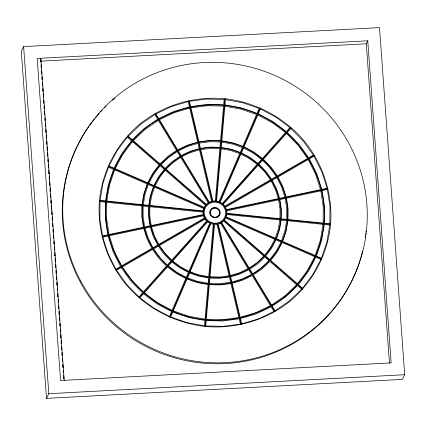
<?xml version="1.0" encoding="UTF-8"?>
<svg xmlns="http://www.w3.org/2000/svg" width="426" height="426" viewBox="0 0 426 426"><rect width="100%" height="100%" fill="white"/><g stroke="black" fill="none" stroke-linecap="round" stroke-linejoin="round"><path stroke-width="0.64" d="M99.418 200.8C97.021 230.972 106.969 261.495 126.261 284.754C146.113 307.987 174.719 323.1 205.087 326.433C235.205 329.293 266.069 320.357 289.717 301.416C312.833 282.353 327.775 254.194 330.571 224.358C332.967 194.187 323.02 163.664 303.727 140.404C283.876 117.171 255.27 102.059 224.901 98.725C194.783 95.866 163.919 104.801 140.271 123.742C117.155 142.806 102.213 170.964 99.418 200.8L203.676 211.424C202.164 225.812 225.146 228.4 226.312 213.735C227.825 199.347 204.842 196.759 203.676 211.424L202.968 212.116L203.149 214.55L151.251 225.567L149.819 216.174L149.883 206.706L202.968 212.116M105.44 202.174L105.323 218.549L107.81 234.785L102.48 235.913L99.87 218.842L99.993 201.62L105.44 202.174L106.143 201.482C108.784 173.387 122.853 146.869 144.622 128.913C166.896 111.079 195.96 102.666 224.326 105.355C282.529 110.643 329.458 165.064 323.845 223.677C321.204 251.771 307.135 278.29 285.367 296.246C263.092 314.079 234.028 322.493 205.662 319.804C147.46 314.516 100.531 260.094 106.143 201.482L105.552 200.912L100.105 200.358L102.954 183.414L108.465 167.168L113.502 169.356L114.354 168.893L113.998 168.195L108.965 166.012L116.996 150.857L127.358 137.172L131.49 140.777L132.417 140.58L132.332 139.834L128.199 136.235L140.628 124.355L154.824 114.573L157.647 119.243L158.563 119.312L158.744 118.609L155.921 113.939L171.534 106.5L188.175 101.58L189.416 106.851L190.23 107.171L190.662 106.591L207.079 104.423L223.677 104.828L224.145 99.46L206.685 99.034L189.421 101.313L190.662 106.591M141.874 205.886L141.794 216.605L143.424 227.228L109.061 234.518L106.606 218.479L106.724 202.302L141.874 205.886L142.577 205.199C145.154 166.667 183.153 136.469 221.2 141.24C259.663 144.478 291.336 181.306 287.412 219.96C284.834 258.491 246.835 288.695 208.788 283.918C170.325 280.681 138.652 243.858 142.577 205.199L141.98 204.629L106.83 201.045L109.509 185.129L114.685 169.867L147.183 183.979L148.04 183.515L147.684 182.818L115.185 168.712L122.731 154.478L132.465 141.624L159.127 164.878L160.059 164.676L159.968 163.935L133.301 140.686L144.978 129.525L158.312 120.34L176.534 150.458L177.45 150.527L177.631 149.824L159.409 119.706L174.074 112.714L189.703 108.097L197.701 142.135L198.521 142.454L198.953 141.869L209.693 140.452L220.556 140.713L223.565 106.09L207.169 105.691L190.954 107.831L198.953 141.869M148.599 206.573L148.536 216.243L150 225.833L144.675 226.962L143.077 216.536L143.152 206.019L148.599 206.573L149.308 205.886C151.645 170.933 186.114 143.541 220.625 147.87C255.509 150.809 284.243 184.208 280.681 219.273C278.343 254.226 243.874 281.618 209.363 277.289C174.479 274.349 145.745 240.951 149.308 205.886L148.711 205.316L143.264 204.757L145.005 194.41L148.37 184.49L153.408 186.679L154.26 186.215L153.903 185.518L148.871 183.334L153.775 174.08L160.101 165.725L164.234 169.33L165.16 169.127L165.075 168.387L160.943 164.782L168.531 157.529L177.2 151.555L180.022 156.225L180.938 156.294L181.125 155.591L178.297 150.921L187.829 146.379L197.994 143.376L199.23 148.653L200.05 148.972L200.481 148.386L210.172 147.108L219.976 147.343L220.444 141.98L209.784 141.72L199.24 143.109L200.481 148.386M209.363 277.289L210.002 276.793L219.603 277.022L229.097 275.771L229.939 276.192L230.344 275.505L239.497 272.8L248.081 268.71L249.05 268.865L249.178 268.076L256.985 262.698L263.822 256.164L264.828 256.031L264.663 255.222L270.361 247.698L274.781 239.364L275.728 238.943L275.276 238.209L278.306 229.273L279.877 219.954L280.681 219.273L279.983 218.692L280.052 209.225L278.615 199.831L279.206 198.953L279.871 199.565L281.336 209.155L281.267 218.826L286.714 219.379L287.412 219.96L286.607 220.641L284.866 230.988L281.501 240.908L281.948 241.643L281 242.064L276.096 251.319L269.77 259.674L269.93 260.483L268.928 260.616L261.335 267.869L252.671 273.843L252.538 274.632L251.569 274.477L242.037 279.019L231.877 282.023L231.467 282.704L230.626 282.289L220.088 283.679L209.427 283.423L208.788 283.918M286.714 219.379L286.789 208.862L285.196 198.436L285.787 197.557L286.448 198.17L288.072 208.799L287.997 219.512L323.148 223.096L323.845 223.677L323.036 224.353L320.357 240.269L315.181 255.531L315.634 256.266L314.686 256.686L307.135 270.92L297.407 283.775L297.572 284.579L296.565 284.717L284.893 295.873L271.559 305.059L271.426 305.847L270.457 305.692L255.797 312.684L240.163 317.306L239.21 318.808L240.445 324.085L241.286 324.5L241.696 323.819L258.337 318.904L273.95 311.459L274.914 311.614L275.047 310.826L272.219 306.156L285.718 296.858L297.54 285.564L301.672 289.169L302.678 289.03L302.513 288.226L298.381 284.621L308.232 271.607L315.868 257.203L320.906 259.386L321.854 258.965L321.406 258.231L316.369 256.042L321.609 240.594L324.319 224.486L329.767 225.04L330.571 224.358L329.878 223.778L324.431 223.224L324.543 206.85L322.061 190.614L321.401 189.996L320.81 190.88L323.259 206.919L323.148 223.096M329.878 223.778L329.996 206.557L327.386 189.485L327.977 188.601L226.062 210.231L226.723 210.849L226.898 213.282L279.983 218.692M258.129 165.219L258.161 164.164L258.971 164.271L265.856 171.279L271.564 179.239L276.245 176.534L270.036 167.876L262.554 160.256L262.581 159.207L263.396 159.313L271.021 167.077L277.347 175.901L307.556 158.445L298.008 145.128L286.49 133.407L286.522 132.353L287.337 132.459L298.993 144.323L308.653 157.806L313.339 155.101L303.174 140.921L290.915 128.444L290.942 127.395L222.431 204.235L223.245 204.342L224.837 206.237L270.462 179.879L264.871 172.077L258.129 165.219L223.245 204.342M219.417 202.329L260.132 107.938L260.392 108.939L275.894 117.134L289.946 127.598L286.368 131.618L273.002 121.666L258.268 113.87L257.501 114.03L257.767 115.031L272.326 122.731L285.521 132.561L262.427 158.467L253.683 151.954L244.039 146.858L243.278 147.013L243.539 148.019L253.001 153.019L261.585 159.409L258.002 163.43L250.115 157.551L241.409 152.95L240.647 153.11L240.908 154.111L249.434 158.616L257.16 164.372L222.276 203.5L220.178 202.174L219.417 202.329L218.996 201.658L216.594 201.029L215.966 201.429L215.316 200.902L219.869 148.605L210.268 148.376L200.774 149.627L212.851 201.035L212.42 201.615L211.6 201.296L209.31 202.174L209.123 202.882L208.213 202.813L206.317 204.352L206.408 205.092L205.481 205.289L204.171 207.34L204.528 208.037L203.671 208.495L203.282 209.651L203.08 210.854L203.676 211.424M214.022 223.73L205.087 326.433L205.726 325.938L223.187 326.364L240.445 324.085M215.966 201.429L224.901 98.725L225.423 99.588L224.955 104.956L224.326 105.355L224.843 106.218L221.834 140.846L221.2 141.24L221.722 142.108L221.254 147.476L220.625 147.87L221.147 148.738L216.594 201.029M205.726 325.938L206.195 320.57L205.662 319.804L206.301 319.308L222.702 319.708L238.917 317.567L239.758 317.988M206.301 319.308L209.315 284.685L220.178 284.946L230.919 283.53L238.917 317.567M209.427 283.423L209.89 278.056L219.694 278.29L229.39 277.012L230.626 282.289M210.002 276.793L214.555 224.497L217.02 224.364L217.569 223.543L241.286 324.5M105.552 200.912L108.263 184.804L113.502 169.356M141.98 204.629L143.754 194.086L147.183 183.979M148.711 205.316L150.314 195.8L153.408 186.679M329.767 225.04L326.918 241.984L321.406 258.231M121.213 267.592L121.447 266.628L122.315 266.953L131.863 280.276L143.376 291.991L166.475 266.085L158.845 258.321L152.524 249.498L152.758 248.539L153.626 248.864L159.83 257.522L167.317 265.142L170.895 261.127L164.015 254.12L158.307 246.159L158.541 245.195L159.409 245.52L164.995 253.321L171.737 260.18L206.621 221.057L205.028 219.161L205.268 218.203L115.664 269.972L116.532 270.297L126.698 284.477L138.956 296.954L142.534 292.939L130.878 281.075L121.213 267.592L116.532 270.297M271.122 180.97L271.447 179.964L272.225 180.336L276.612 189.059L279.578 198.33L284.903 197.201L281.682 187.12L276.905 177.631L277.23 176.62L278.008 176.992L282.875 186.663L286.155 196.934L320.517 189.639L315.56 174.133L308.216 159.542L308.541 158.531L309.319 158.903L316.752 173.675L321.768 189.373L327.099 188.244L321.816 171.737L313.999 156.198L314.324 155.186L224.72 206.956L225.503 207.334L226.43 209.608L278.327 198.596L275.425 189.517L271.122 180.97L225.503 207.334M230.344 275.505L218.266 224.103L220.561 223.224L220.865 222.281L274.914 311.614M218.996 201.658L239.726 153.594L230.615 150.447L221.147 148.738M210.572 222.83L169.857 317.221L170.656 316.971L187.222 322.695L204.448 325.81L204.917 320.443L188.537 317.482L172.786 312.04L172.482 311.129L173.286 310.879L188.846 316.257L205.023 319.18L208.037 284.552L197.323 282.619L187.014 279.057L186.71 278.146L187.515 277.896L197.632 281.389L208.149 283.29L208.612 277.922L198.942 276.176L189.639 272.965L189.341 272.049L190.14 271.804L199.251 274.951L208.724 276.66L213.277 224.369L210.875 223.741L190.14 271.804M170.656 316.971L172.786 312.04M173.286 310.879L187.014 279.057M187.515 277.896L189.639 272.965M220.178 202.174L240.908 154.111M241.409 152.95L243.539 148.019M244.039 146.858L257.767 115.031M258.268 113.87L260.392 108.939M23.616 46.62L21.3 51.29L46.493 398.374L402.384 379.38L404.7 374.71L379.507 27.626L23.616 46.62L48.809 393.704L46.493 398.374M40.827 58.298L64.225 380.333M389.47 363.202L366.285 43.777L367.76 40.805L37.179 58.447L60.556 380.524L391.137 362.883L367.76 40.805M113.998 168.195L121.639 153.791L131.49 140.777M147.684 182.818L152.684 173.393L159.127 164.878M153.903 185.518L158.419 177.014L164.234 169.33M320.906 259.386L312.87 274.541L302.513 288.226M108.097 236.025L108.587 235.163L109.349 235.759L114.312 251.265L121.655 265.856L151.858 248.406L146.997 238.736L143.711 228.464L144.201 227.601L144.962 228.198L148.189 238.283L152.961 247.767L157.647 245.062L153.254 236.339L150.293 227.069L150.783 226.206L151.544 226.802L154.446 235.882L158.744 244.428L204.368 218.064L203.436 215.79L203.926 214.928L102.011 236.558L102.772 237.154L108.05 253.662L115.872 269.2L120.553 266.495L113.119 251.723L108.097 236.025L102.772 237.154M139.925 297.801L143.503 293.786L143.466 292.806L144.345 292.838L157.545 302.668L172.104 310.368L185.832 278.54L176.188 273.444L167.445 266.932L167.407 265.952L168.286 265.989L176.87 272.379L186.332 277.379L188.462 272.448L179.756 267.847L171.864 261.974L171.827 260.994L172.711 261.026L180.438 266.782L188.963 271.287L209.693 223.224L207.595 221.898L207.558 220.924L139.046 297.763L139.925 297.801L153.978 308.264L169.479 316.459L171.603 311.528L156.864 303.733L143.503 293.786M144.345 292.838L167.445 266.932M168.286 265.989L171.864 261.974M172.711 261.026L207.595 221.898M258.971 164.271L262.554 160.256M263.396 159.313L286.49 133.407M287.337 132.459L290.915 128.444M132.332 139.834L144.148 128.54L157.647 119.243M159.968 163.935L167.706 156.544L176.534 150.458M165.075 168.387L172.056 161.715L180.022 156.225M301.672 289.169L289.243 301.044L275.047 310.826M122.315 266.953L152.524 249.498M153.626 248.864L158.307 246.159M159.409 245.52L205.028 219.161M272.225 180.336L276.905 177.631M278.008 176.992L308.216 159.542M309.319 158.903L313.999 156.198M158.744 118.609L173.59 111.532L189.416 106.851M177.631 149.824L187.344 145.191L197.701 142.135M181.125 155.591L189.889 151.411L199.23 148.653M109.349 235.759L143.711 228.464M144.962 228.198L150.293 227.069M151.544 226.802L203.436 215.79M226.723 210.849L278.615 199.831M279.871 199.565L285.196 198.436M286.448 198.17L320.81 190.88M322.061 190.614L327.386 189.485M212.851 201.035L215.316 200.902M239.21 318.808L222.793 320.975L206.195 320.57M40.704 61.152L366.285 43.777M48.809 393.704L404.7 374.71M203.08 210.854L149.995 205.444L151.56 196.125L154.59 187.19L203.671 208.495M226.312 213.735L330.571 224.358M279.877 219.954L226.792 214.544L226.195 216.903L275.276 238.209M286.607 220.641L281.16 220.082L279.557 229.598L276.463 238.72L281.501 240.908M323.036 224.353L287.885 220.769L286.112 231.313L282.683 241.425L315.181 255.531M225.423 99.588L242.644 102.703L259.21 108.428L257.086 113.359L241.334 107.916L224.955 104.956M224.843 106.218L241.025 109.141L256.585 114.519L242.857 146.342L232.548 142.779L221.834 140.846M221.722 142.108L232.239 144.009L242.357 147.502L240.227 152.439L230.924 149.222L221.254 147.476M204.171 207.34L155.091 186.034L159.51 177.701L165.208 170.176L205.481 205.289M108.135 166.193L204.528 208.037M225.46 217.122L321.854 258.965M274.781 239.364L225.695 218.059L224.39 220.109L264.663 255.222M281 242.064L275.963 239.881L271.453 248.385L265.638 256.069L269.77 259.674M314.686 256.686L282.188 242.58L277.188 252.006L270.739 260.52L297.407 283.775M206.317 204.352L166.044 169.234L172.881 162.7L180.688 157.322L208.213 202.813M127.31 136.128L206.408 205.092M223.581 220.066L302.678 289.03M263.822 256.164L223.549 221.051L221.658 222.59L249.178 268.076M268.928 260.616L264.796 257.011L257.815 263.683L249.844 269.173L252.671 273.843M296.565 284.717L269.903 261.463L262.166 268.854L253.332 274.94L271.559 305.059M209.31 202.174L181.785 156.688L190.374 152.599L199.522 149.893L211.6 201.296M155.075 113.545L209.123 202.882M220.561 223.224L248.081 268.71M251.569 274.477L248.747 269.807L239.982 273.987L230.636 276.751L231.877 282.023M270.457 305.692L252.235 275.574L242.522 280.207L232.17 283.263L240.163 317.306M273.95 311.459L271.122 306.789L256.282 313.866L240.456 318.547L241.696 323.819M188.702 100.658L212.42 201.615M217.02 224.364L229.097 275.771M40.672 58.602L40.917 61.914M41.109 64.566L41.349 67.883M41.54 70.53L41.78 73.847M41.972 76.494L42.163 79.145M42.408 82.463L42.6 85.109M42.792 87.761L43.031 91.073M43.223 93.725L43.463 97.043M43.654 99.689L43.899 103.007M44.091 105.653L44.331 108.971M44.522 111.617L44.762 114.935M44.954 117.587L45.199 120.899M45.39 123.551L45.63 126.863M45.774 128.849L46.013 132.166M46.205 134.813L46.445 138.13M46.642 140.777L46.881 144.095M47.073 146.746L47.313 150.059M47.504 152.71L47.744 156.022M47.936 158.674L48.181 161.986M48.372 164.638L48.612 167.95M48.756 169.937L49.043 173.915M49.187 175.906L49.475 179.879M49.624 181.87L49.863 185.182M50.055 187.834L50.295 191.146M50.486 193.798L50.726 197.11M50.918 199.762L51.163 203.074M51.354 205.726L51.594 209.038M51.738 211.03L51.977 214.342M52.169 216.994L52.409 220.306M52.606 222.958L52.845 226.27M53.037 228.922L53.277 232.234M53.468 234.886L53.708 238.198M53.9 240.85L54.145 244.162M54.336 246.814L54.576 250.126M54.72 252.117L55.007 256.09M55.151 258.081L55.444 262.059M55.588 264.045L55.827 267.358M56.019 270.009L56.259 273.322M56.45 275.973L56.69 279.286M56.882 281.937L57.127 285.25M57.318 287.901L57.51 290.553M57.702 293.205L57.941 296.517M58.133 299.169L58.373 302.481M58.57 305.133L58.809 308.445M59.001 311.097L59.241 314.409M59.432 317.061L59.672 320.373M59.869 323.025L60.109 326.343M60.3 328.989L60.54 332.307M60.684 334.293L60.971 338.271M61.115 340.257L61.36 343.569M61.552 346.221L61.791 349.533M61.983 352.185L62.223 355.497M62.414 358.149L62.654 361.466M62.851 364.113L63.091 367.43M63.282 370.077L63.474 372.729M63.666 375.381L63.905 378.693M40.667 60.141L40.811 62.127M41.098 66.105L41.242 68.091M41.53 72.069L41.673 74.055M41.966 78.033L42.062 79.358M42.398 83.997L42.493 85.322M42.829 89.961L42.925 91.286M43.266 95.925L43.361 97.25M43.649 101.228L43.793 103.214M44.08 107.192L44.176 108.518M44.512 113.156L44.608 114.482M44.948 119.12L45.044 120.446M45.38 125.084L45.476 126.41M45.811 131.054L45.907 132.374M46.2 136.352L46.343 138.344M46.631 142.316L46.775 144.308M47.062 148.28L47.206 150.271M47.494 154.244L47.637 156.235M47.93 160.208L48.026 161.534M48.362 166.177L48.457 167.498M48.793 172.141L48.889 173.467M49.182 177.44L49.325 179.431M49.613 183.404L49.757 185.395M50.044 189.368L50.188 191.359M50.476 195.337L50.625 197.323M50.912 201.301L51.056 203.287M51.344 207.265L51.487 209.251M51.775 213.229L51.871 214.555M52.164 218.527L52.307 220.519M52.595 224.497L52.739 226.483M53.026 230.461L53.17 232.447M53.458 236.425L53.559 237.751M53.894 242.389L53.99 243.715M54.326 248.353L54.422 249.679M54.757 254.317L54.853 255.643M55.146 259.62L55.289 261.607M55.577 265.584L55.721 267.571M56.008 271.548L56.152 273.535M56.44 277.512L56.589 279.499M56.876 283.476L57.02 285.463M57.308 289.44L57.403 290.766M57.739 295.404L57.835 296.73M58.128 300.708L58.271 302.694M58.559 306.672L58.703 308.658M58.99 312.636L59.134 314.622M59.422 318.6L59.523 319.926M59.858 324.564L59.954 325.89M60.29 330.528L60.386 331.854M60.721 336.492L60.817 337.818M61.11 341.796L61.253 343.782M61.541 347.76L61.685 349.746M61.972 353.724L62.116 355.71M62.409 359.688L62.553 361.674M62.84 365.652L62.984 367.643M63.272 371.616L63.367 372.942M63.703 377.58L63.799 378.906M362.638 250.93A152.923 149.579 26.4 0 1 152.833 349.815A152.923 149.579 26.4 0 1 88.874 126.495M89.63 125.425A152.923 149.579 26.4 0 1 94.37 119.168M95.19 118.151A152.923 149.579 26.4 0 1 99.423 113.183M100.733 111.734A152.923 149.579 26.4 0 1 102.07 110.297M104.333 107.938A152.923 149.579 26.4 0 1 106.186 106.09M112.437 100.296A152.923 149.579 26.4 0 1 114.924 98.172M366.046 230.951A152.923 149.579 26.4 0 1 365.913 232.25M365.764 233.549A152.923 149.579 26.4 0 1 365.604 234.848M365.433 236.148A152.923 149.579 26.4 0 1 365.247 237.447M210.87 214.768A4.627 4.526 26.4 0 0 218.847 215.167A4.627 4.526 26.4 0 0 215.087 208.16A4.627 4.526 26.4 0 0 210.87 214.768M80.674 281.006A152.923 149.579 26.4 0 0 344.267 294.206A152.923 149.579 26.4 0 0 220.04 62.526A152.923 149.579 26.4 0 0 80.674 281.006M210.306 215.061A5.272 5.16 26.4 0 0 219.39 215.513A5.272 5.16 26.4 0 0 215.109 207.526A5.272 5.16 26.4 0 0 210.306 215.061M210.646 214.795A4.952 4.84 26.4 0 0 219.177 215.221A4.952 4.84 26.4 0 0 215.157 207.723A4.952 4.84 26.4 0 0 210.646 214.795M205.481 217.516A10.762 10.528 26.4 0 0 224.033 218.447A10.762 10.528 26.4 0 0 215.29 202.137A10.762 10.528 26.4 0 0 205.481 217.516"/></g></svg>
